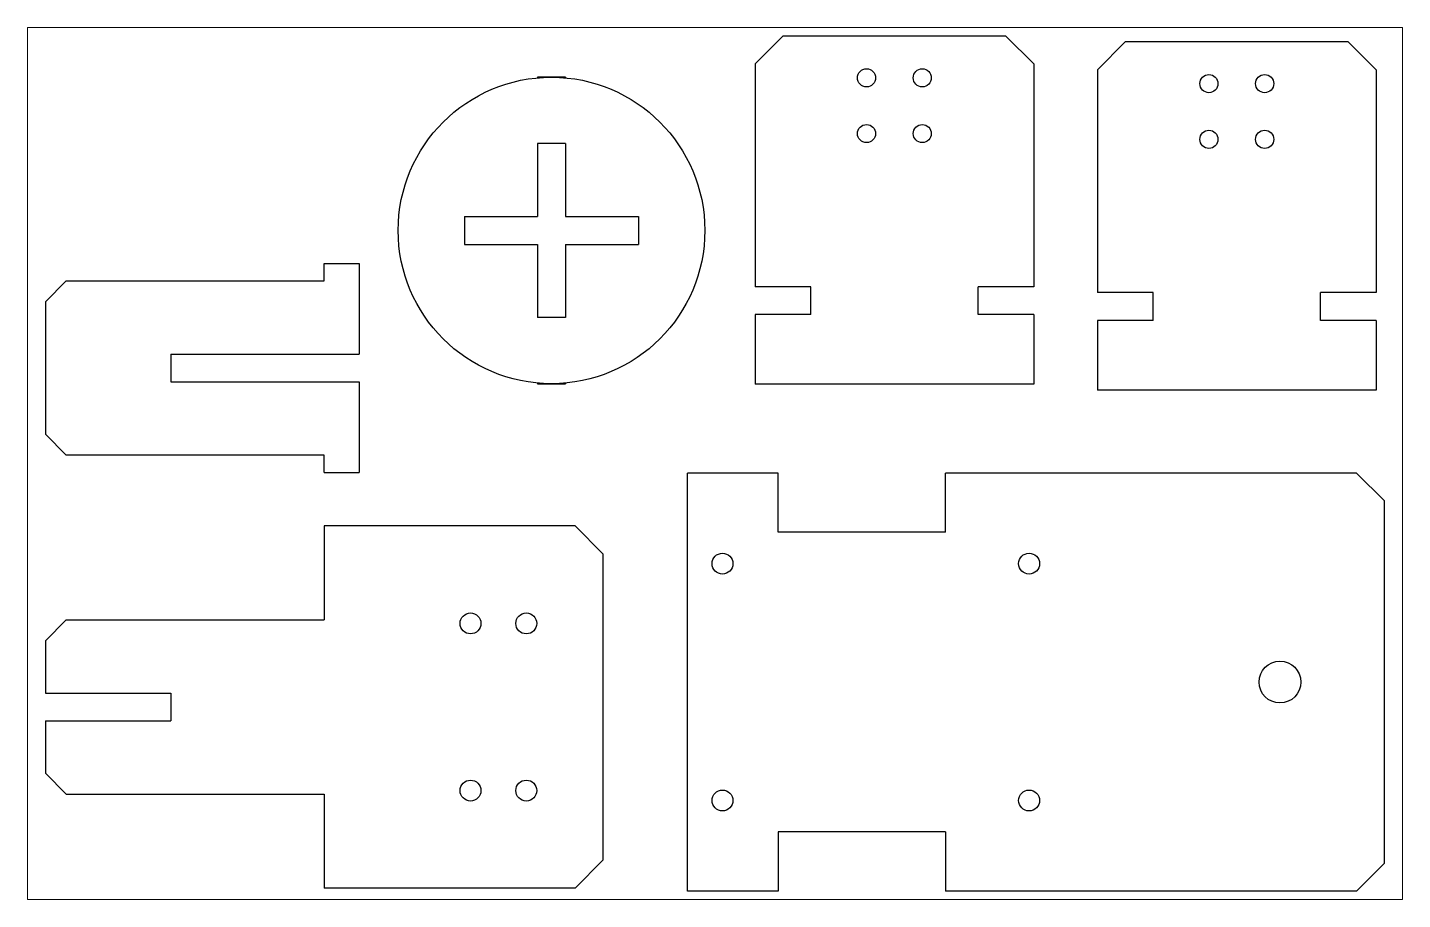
# Paper-space layout 'Layout1' of a CAD drawing. Extents: x 40 to 364, y 26 to 231.
# The model-space entities are those that its viewports show. They can reach past a viewport. Long polylines and large blocks are cut down to what shows.
import ezdxf

# ---------------------------------------------------------------- set-up
doc = ezdxf.new("R2010")
doc.units = 0
doc.layers.get('0').update_dxf_attribs({"linetype": 'CONTINUOUS'})
doc.layers.add('外形線', color=7, linetype='CONTINUOUS')
doc.layers.add('実線', color=7, linetype='CONTINUOUS')

msp = doc.modelspace()

# ---------------------------------------------------------------- linework, layer by layer
at = {"layer": '外形線', "linetype": 'CONTINUOUS'}
for p, q in [((94.36, 274.33), (90.36, 270.33)), ((126.36, 274.33), (94.36, 274.33)), ((126.36, 274.33), (130.36, 270.33)), ((143.49, 273.5), (139.49, 269.5)), ((175.49, 273.5), (143.49, 273.5)), ((175.49, 273.5), (179.49, 269.5)), ((90.36, 270.33), (90.36, 238.33)), ((130.36, 270.33), (130.36, 238.33)), ((130.36, 270.33), (130.36, 238.33)), ((139.49, 269.5), (139.49, 237.5)), ((179.49, 269.5), (179.49, 237.5)), ((179.49, 269.5), (179.49, 237.5)), ((98.36, 238.33), (90.36, 238.33)), ((98.36, 234.33), (98.36, 238.33)), ((130.36, 238.33), (122.36, 238.33)), ((122.36, 234.33), (122.36, 238.33)), ((147.49, 237.5), (139.49, 237.5)), ((147.49, 233.5), (147.49, 237.5)), ((171.49, 233.5), (171.49, 237.5)), ((179.49, 237.5), (171.49, 237.5)), ((98.36, 234.33), (90.36, 234.33)), ((90.36, 234.33), (90.36, 224.33)), ((130.36, 234.33), (122.36, 234.33)), ((130.36, 234.33), (130.36, 224.33)), ((130.36, 234.33), (130.36, 224.33)), ((147.49, 233.5), (139.49, 233.5)), ((139.49, 233.5), (139.49, 223.5)), ((179.49, 233.5), (171.49, 233.5)), ((179.49, 233.5), (179.49, 223.5)), ((179.49, 233.5), (179.49, 223.5)), ((130.36, 224.33), (90.36, 224.33)), ((179.49, 223.5), (139.49, 223.5))]:
    msp.add_line(p, q, dxfattribs=at)
for centre, radius in [((106.36, 268.33), 1.3), ((114.36, 268.33), 1.3), ((155.49, 267.5), 1.3), ((163.49, 267.5), 1.3), ((106.36, 260.33), 1.3), ((114.36, 260.33), 1.3), ((155.49, 259.5), 1.3), ((163.49, 259.5), 1.3), ((85.69, 198.58), 1.5), ((129.69, 198.58), 1.5), ((165.69, 181.58), 3), ((85.69, 164.58), 1.5), ((129.69, 164.58), 1.5)]:
    msp.add_circle(centre, radius, dxfattribs=at)
at = {"layer": '実線', "linetype": 'CONTINUOUS'}
for p, q in [((59.16, 268.42), (59.16, 268.33)), ((63.16, 268.42), (59.16, 268.42)), ((63.16, 268.42), (63.16, 268.33)), ((63.16, 258.92), (59.16, 258.92)), ((59.16, 258.92), (59.16, 248.42)), ((63.16, 258.92), (63.16, 248.42)), ((48.66, 248.42), (59.16, 248.42)), ((48.66, 248.42), (48.66, 244.42)), ((63.16, 248.42), (73.66, 248.42)), ((73.66, 248.42), (73.66, 244.42)), ((48.66, 244.42), (59.16, 244.42)), ((59.16, 244.42), (59.16, 233.92)), ((63.16, 244.42), (73.66, 244.42)), ((63.16, 244.42), (63.16, 233.92)), ((28.54, 241.68), (33.54, 241.68)), ((28.54, 239.18), (28.54, 241.68)), ((-11.46, 236.18), (-8.46, 239.18)), ((-8.46, 239.18), (28.54, 239.18)), ((63.16, 233.92), (59.16, 233.92)), ((6.54, 228.68), (33.54, 228.68)), ((6.54, 224.68), (33.54, 224.68)), ((59.16, 224.51), (59.16, 224.42)), ((59.16, 224.42), (63.16, 224.42)), ((63.16, 224.51), (63.16, 224.42)), ((-11.46, 217.18), (-8.46, 214.18)), ((28.54, 214.18), (-8.46, 214.18)), ((28.54, 211.68), (28.54, 214.18)), ((28.54, 211.68), (33.54, 211.68)), ((80.69, 151.58), (80.69, 211.58)), ((93.69, 211.58), (80.69, 211.58)), ((93.69, 203.08), (93.69, 211.58)), ((117.69, 203.08), (117.69, 211.58)), ((176.69, 211.58), (117.69, 211.58)), ((176.69, 211.58), (180.69, 207.58)), ((180.69, 155.58), (180.69, 207.58)), ((64.54, 204), (28.54, 204)), ((64.54, 204), (68.54, 200)), ((117.69, 203.08), (93.69, 203.08)), ((68.54, 200), (68.54, 156)), ((117.69, 160.08), (93.69, 160.08)), ((93.69, 160.08), (93.69, 151.58)), ((117.69, 160.08), (117.69, 151.58)), ((64.54, 152), (68.54, 156)), ((180.69, 155.58), (176.69, 151.58)), ((64.54, 152), (28.54, 152)), ((93.69, 151.58), (80.69, 151.58)), ((176.69, 151.58), (117.69, 151.58))]:
    msp.add_line(p, q, dxfattribs=at)
at = {"layer": '実線'}
for p, q in [((33.54, 241.68), (33.54, 228.68)), ((-11.46, 236.18), (-11.46, 217.18)), ((6.54, 228.68), (6.54, 224.68)), ((33.54, 224.68), (33.54, 211.68)), ((28.54, 204), (28.54, 190.5)), ((-11.46, 187.5), (-8.46, 190.5)), ((-8.46, 190.5), (28.54, 190.5)), ((-11.46, 187.5), (-11.46, 180)), ((-11.46, 180), (6.54, 180)), ((6.54, 180), (6.54, 176)), ((-11.46, 176), (6.54, 176)), ((-11.46, 176), (-11.46, 168.5)), ((-11.46, 168.5), (-8.46, 165.5)), ((-8.46, 165.5), (28.54, 165.5)), ((28.54, 165.5), (28.54, 152))]:
    msp.add_line(p, q, dxfattribs=at)
at = {"layer": '実線', "linetype": 'CONTINUOUS'}
for centre, radius in [((61.16, 246.42), 22), ((49.54, 190), 1.5), ((57.54, 190), 1.5), ((49.54, 166), 1.5), ((57.54, 166), 1.5)]:
    msp.add_circle(centre, radius, dxfattribs=at)

psp = doc.layouts.get("Layout1")

# ---------------------------------------------------------------- viewports
at = {"layer": '0'}
psp.add_viewport(center=(202.5, 128.5), size=(324, 205.6), view_center_point=(84.62, 212.96), view_height=125.1986, dxfattribs=at)

doc.saveas('drawing.dxf')
